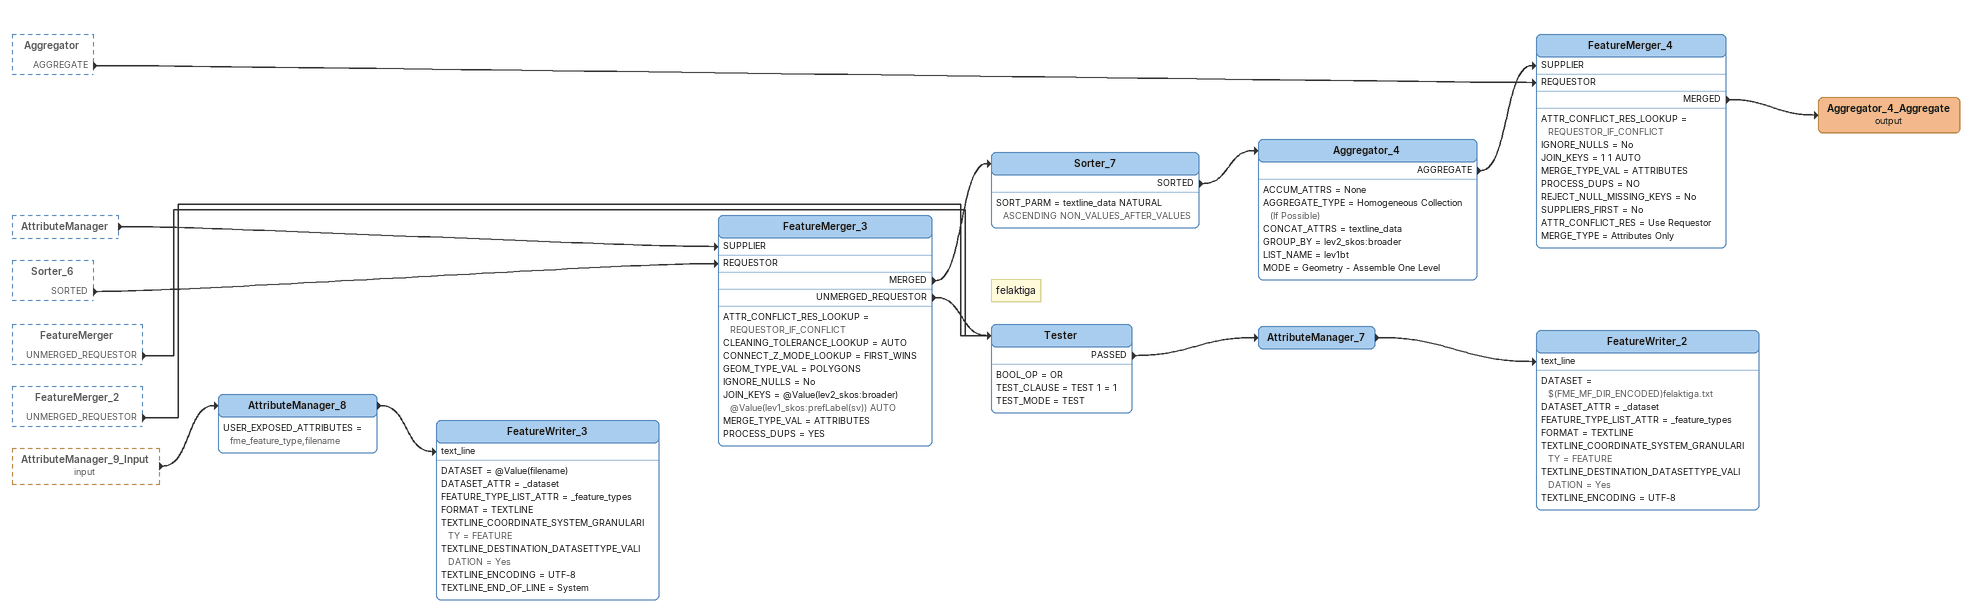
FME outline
Aggregator [outside]
    AGGREGATE -> FeatureMerger_4 [REQUESTOR]
AttributeManager [outside]
    -> FeatureMerger_3 [SUPPLIER]
Sorter_6 [outside]
    SORTED -> FeatureMerger_3 [REQUESTOR]
FeatureMerger [outside]
    UNMERGED_REQUESTOR -> Tester
FeatureMerger_2 [outside]
    UNMERGED_REQUESTOR -> Tester
AttributeManager_9_Input (input) [outside]
    -> AttributeManager_8
FeatureMerger_3
    ATTR_CONFLICT_RES_LOOKUP = REQUESTOR_IF_CONFLICT
    CLEANING_TOLERANCE_LOOKUP = AUTO
    CONNECT_Z_MODE_LOOKUP = FIRST_WINS
    GEOM_TYPE_VAL = POLYGONS
    IGNORE_NULLS = No
    JOIN_KEYS = @Value(lev2_skos:broader) @Value(lev1_skos:prefLabel(sv)) AUTO
    MERGE_TYPE_VAL = ATTRIBUTES
    PROCESS_DUPS = YES
    MERGED -> Sorter_7
    UNMERGED_REQUESTOR -> Tester
Sorter_7
    SORT_PARM = textline_data NATURAL ASCENDING NON_VALUES_AFTER_VALUES
    SORTED -> Aggregator_4
Aggregator_4
    ACCUM_ATTRS = None
    AGGREGATE_TYPE = Homogeneous Collection (If Possible)
    CONCAT_ATTRS = textline_data
    GROUP_BY = lev2_skos:broader
    LIST_NAME = lev1bt
    MODE = Geometry - Assemble One Level
    AGGREGATE -> FeatureMerger_4 [SUPPLIER]
FeatureMerger_4
    ATTR_CONFLICT_RES_LOOKUP = REQUESTOR_IF_CONFLICT
    IGNORE_NULLS = No
    JOIN_KEYS = 1 1 AUTO
    MERGE_TYPE_VAL = ATTRIBUTES
    PROCESS_DUPS = NO
    REJECT_NULL_MISSING_KEYS = No
    SUPPLIERS_FIRST = No
    ATTR_CONFLICT_RES = Use Requestor
    MERGE_TYPE = Attributes Only
    MERGED -> Aggregator_4_Aggregate (output)
Aggregator_4_Aggregate (output)
Note: felaktiga
Tester
    BOOL_OP = OR
    TEST_CLAUSE = TEST 1 = 1
    TEST_MODE = TEST
    PASSED -> AttributeManager_7
AttributeManager_7
    -> FeatureWriter_2 [text_line]
FeatureWriter_2
    DATASET = $(FME_MF_DIR_ENCODED)felaktiga.txt
    DATASET_ATTR = _dataset
    FEATURE_TYPE_LIST_ATTR = _feature_types
    FORMAT = TEXTLINE
    TEXTLINE_COORDINATE_SYSTEM_GRANULARITY = FEATURE
    TEXTLINE_DESTINATION_DATASETTYPE_VALIDATION = Yes
    TEXTLINE_ENCODING = UTF-8
AttributeManager_8
    USER_EXPOSED_ATTRIBUTES = fme_feature_type,filename
    -> FeatureWriter_3 [text_line]
FeatureWriter_3
    DATASET = @Value(filename)
    DATASET_ATTR = _dataset
    FEATURE_TYPE_LIST_ATTR = _feature_types
    FORMAT = TEXTLINE
    TEXTLINE_COORDINATE_SYSTEM_GRANULARITY = FEATURE
    TEXTLINE_DESTINATION_DATASETTYPE_VALIDATION = Yes
    TEXTLINE_ENCODING = UTF-8
    TEXTLINE_END_OF_LINE = System
